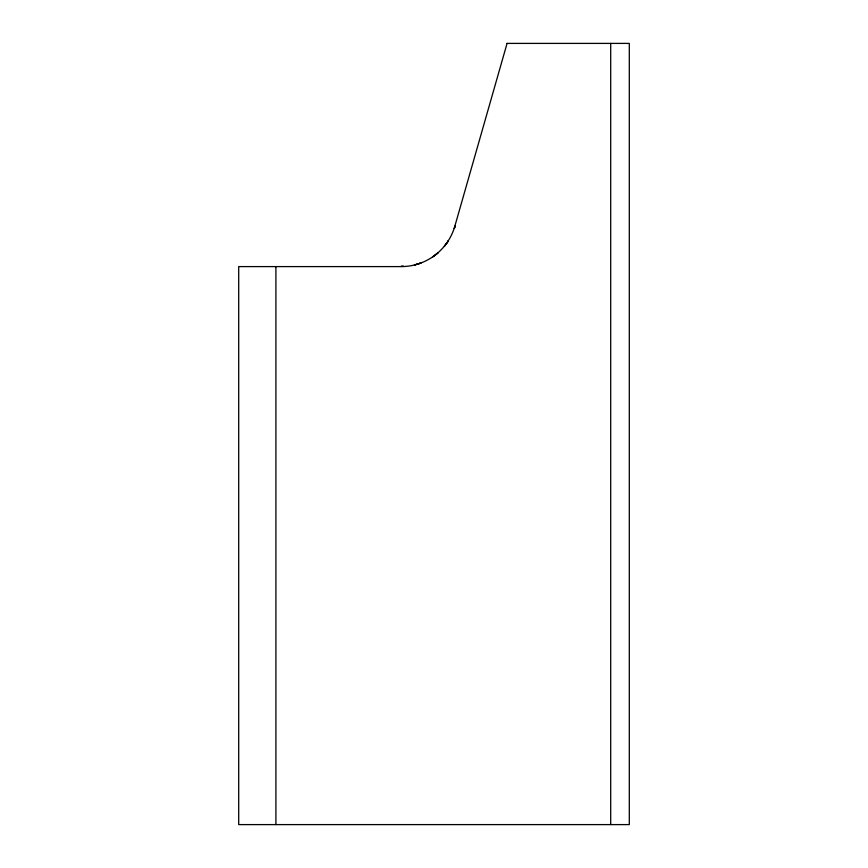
<?xml version="1.0" encoding="UTF-8"?>
<svg xmlns="http://www.w3.org/2000/svg" width="868" height="868" viewBox="0 0 868 868"><rect width="100%" height="100%" fill="white"/><g stroke="black" fill="none" stroke-linecap="round" stroke-linejoin="round"><path stroke-width="1.3" d="M610.703 43.4L610.703 824.6M275.905 266.595L275.905 824.6M507.075 43.4L454.865 226.125A55.802 55.802 0 0 1 401.211 266.595L238.7 266.595L238.7 824.6L629.3 824.6L629.3 43.4L507.075 43.4M454.355 228.382A56.724 55.617 90 0 0 455.06 226.19A56.724 55.617 -90 0 1 454.355 228.382M444.449 246.132A56.724 55.617 90 0 0 448.43 240.653A56.724 55.617 -90 0 1 444.449 246.132M432.796 256.787A56.724 55.617 90 0 0 438.166 252.621A56.724 55.617 -90 0 1 432.796 256.787M414.492 264.881A56.724 55.617 90 0 0 420.882 262.95A56.724 55.617 -90 0 1 414.492 264.881M401.211 266.368A56.724 55.617 90 0 0 403.457 266.346A56.724 55.617 -90 0 1 401.211 266.368"/></g></svg>
